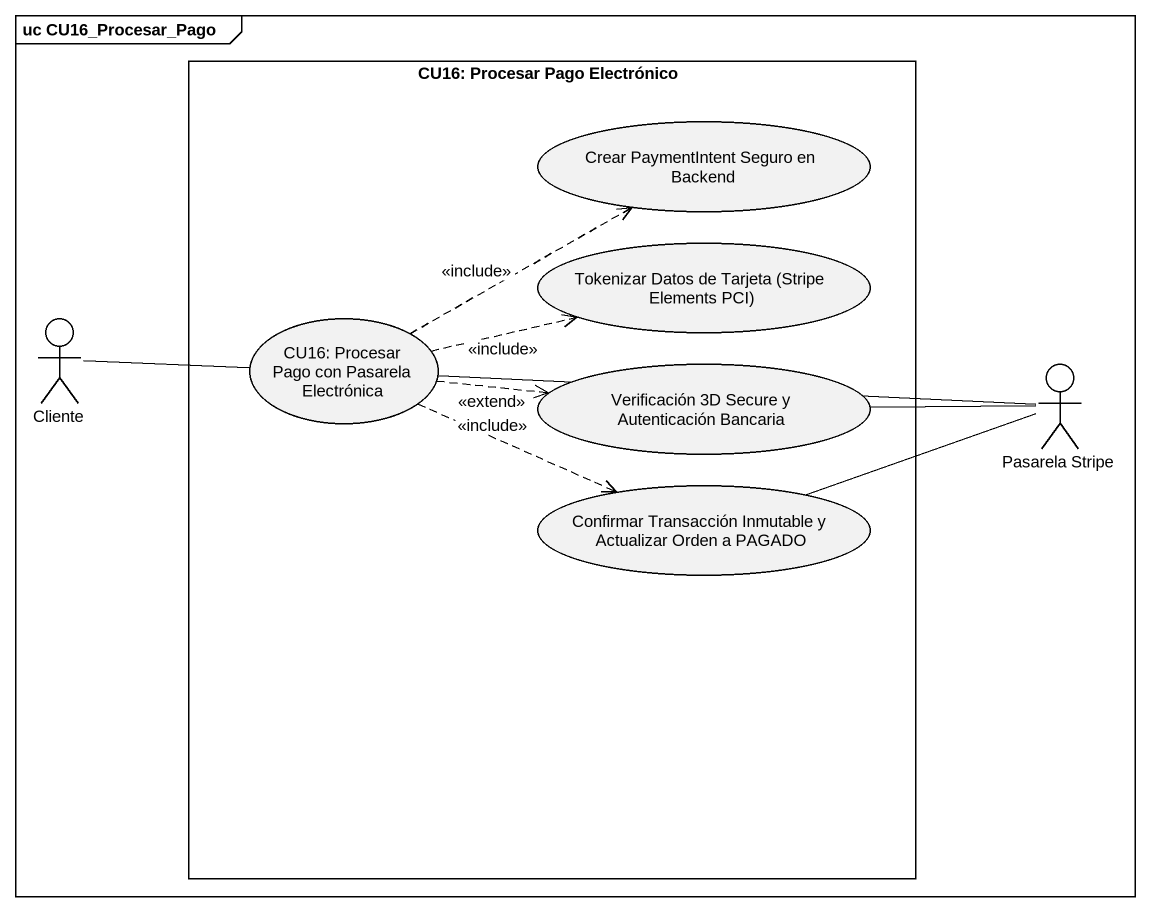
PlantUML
@startuml
mainframe uc CU16_Procesar_Pago
rectangle "CU16: Procesar Pago Electrónico" as CU16_Procesar_Pago {
  usecase "Crear PaymentIntent Seguro en Backend" as Crear_PaymentIntent_Seguro
  usecase "Tokenizar Datos de Tarjeta (Stripe Elements PCI)" as Tokenizar_Datos_de_Tarjeta
  usecase "CU16: Procesar Pago con Pasarela Electrónica" as CU16_Procesar_Pago_con
  usecase "Verificación 3D Secure y Autenticación Bancaria" as Verificación_3D_Secure_y
  usecase "Confirmar Transacción Inmutable y Actualizar Orden a PAGADO" as Confirmar_Transacción
}
actor Cliente
actor "Pasarela Stripe" as Pasarela_Stripe
Cliente -right- CU16_Procesar_Pago_con
CU16_Procesar_Pago_con .right.> Crear_PaymentIntent_Seguro : <<include>>
CU16_Procesar_Pago_con .right.> Tokenizar_Datos_de_Tarjeta : <<include>>
CU16_Procesar_Pago_con .right.> Verificación_3D_Secure_y : <<extend>>
CU16_Procesar_Pago_con .right.> Confirmar_Transacción : <<include>>
Pasarela_Stripe -left- CU16_Procesar_Pago_con
Pasarela_Stripe -left- Verificación_3D_Secure_y
Pasarela_Stripe -left- Confirmar_Transacción
@enduml
